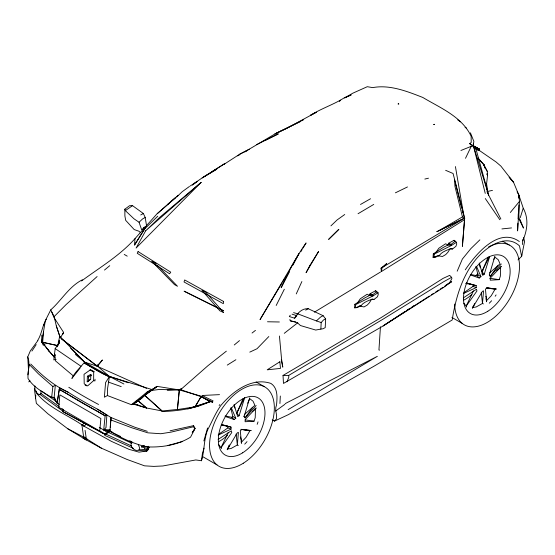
<?xml version="1.0" encoding="UTF-8"?>
<svg xmlns="http://www.w3.org/2000/svg" width="555" height="555" viewBox="0 0 555 555"><rect width="100%" height="100%" fill="white"/><g stroke="black" fill="none" stroke-linecap="round" stroke-linejoin="round"><path stroke-width="0.83" d="M42.867 342.227L43.352 345.397L41.764 342.012L41.778 335.095M518.939 204.913L518.814 218.656L523.497 228.077L519.945 219.392L518.814 218.656L518.661 215.305M518.994 198.045L519.015 195.464L513.618 182.435L500.894 166.118L496.059 161.963L478.452 149.829M249.695 397.879L244.138 416.569L245.116 417.832L256.139 405.511M494.852 256.341L489.288 275.03L490.273 276.293L501.297 263.972M91.27 375.77L90.763 374.389L87.385 376.221L87.204 381.819L90.458 379.558M107.386 395.542L131.369 404.685L147.172 392.045L152.972 389.124L152.334 389.659L109.439 376.457L105.589 382.589L104.361 397.2L107.386 395.542L107.601 388.299L109.439 376.457L98.062 366.654L146.548 388.361M354.589 307.796L355.575 307.505L355.686 304.584L373.015 295.905L378.038 292.742L375.596 290.751L370.116 293.713L369.47 295.503L364.989 297.785L354.839 304.306L354.589 307.796L356.248 307.761L358.412 306.45M433.06 257.333L434.038 257.041L434.156 254.121L451.479 245.442L456.501 242.278L454.059 240.287L448.579 243.25L447.94 245.039L443.452 247.322L433.309 253.843L433.06 257.333L434.711 257.298L436.882 255.987M517.905 223.131L517.593 230.908L519.424 201.444L519.015 195.464L518.911 198.059M518.079 218.809L518.287 213.62M95.037 379.231L94.96 380.931L93.656 380.605L87.6 385.933L84.207 383.873L84.041 374.299L90.694 369.595M91.041 375.111L88.578 376.887L88.55 381.264M93.656 380.605L93.684 372.121L90.007 369.901M289.925 319.382L290.237 320.79L297.272 322.628L300.428 325.535L315.712 330.052L320.866 329.094L321.178 322.524L323.51 319.971L325.653 318.931L323.128 315.698L308.275 308.726C302.08 308.15 297.355 313.214 294.643 318.209L289.315 316.551L290.272 315.219M325.653 318.931L325.209 327.63L323.003 328.775L320.866 329.094M279.935 403.492L280.324 396.034M87.454 439.165L86.198 439.976L67.772 428.758L47.91 413.794L36.352 403.367L35.596 398.178L35.777 395.042M380.446 326.777L378.94 349.962L379.606 350.122M461.656 208.208L454.51 179.737L454.989 186.473L462.447 216.922L464.66 218.08L462.405 246.253L464.66 218.08L453.06 173.479L445.637 170.316M30.761 364.024C41.674 375.256 53.821 385.683 68.168 392.225A604.61 493.138 -64.6 0 0 97.583 409.208L106.872 415.154L105.991 427.607L103.695 429.972L111.978 431.644M59.551 342.296L55.174 348.589L53.814 359.911L56.131 359.432M170.059 430.798L193.577 425.65L195.069 428.404L190.58 437.132C177.85 445.075 161.47 447.635 146.555 446.865C133.526 443.66 121.205 438.221 109.911 430.992L111.028 417.526L97.583 409.208M144.564 229.194L134.546 245.012L135.011 238.629L156.996 213.821M110.299 427.267L111.028 417.526L134.823 427.239L147.304 431.311M521.762 254.655L521.638 256.341L518.009 259.913M522.505 244.547L522.879 239.489M82.404 279.775C69.028 286.526 61.64 300.241 50.803 309.801L45.371 320.54L43.526 331.557L42.679 342.185L57.685 345.682M99.74 430.958L100.871 418.532L59.864 394.855L58.733 407.287L105.533 434.419L109.099 432.137M104.888 434.385L62.493 411.387L62.653 409.715M473.172 145.521L473.422 143.266M59.336 404.366L57.116 403.083L54.147 397.387L51.65 397.352C43.026 392.329 33.293 387.175 28.007 378.42C27.563 371.191 30.463 363.997 27.75 356.907L30.358 350.829L37.9 340.548M84.915 436.931L83.028 438.152L101.419 448.183L126.901 459.401L144.557 465.839L153.749 466.387L162.823 465.971L195.79 459.949L201.486 460.733C204.628 450.528 203.664 439.456 207.771 429.584C212.093 421.543 215.541 412.871 220.876 405.455C232.642 391.504 251.672 376.956 270.909 383.422C278.09 388.146 277.223 397.581 276.522 405.053C274.337 409.756 277.354 414.203 276.466 418.858L274.489 421.12L272.214 419.878M51.65 397.352L52.871 386.495L38.323 373.758L29.117 364.309L27.916 374.812M51.879 312.139L54.147 316.6L56.319 325.945L60.342 337.988L63.582 332.362L54.036 317.606L50.803 309.801M486.784 188.117L486.589 183.802L487.547 175.512L487.276 171.412L483.641 164.259L478.063 158.126M201.486 460.733L202.422 453.386L204.074 448.169M52.871 386.495L55.327 385.371L54.147 397.387L53.779 397.422L57.116 403.083L59.538 387.82L68.168 392.225M59.538 387.82L57.116 403.083M473.131 146.222L473.852 141.4L470.425 132.805M109.911 430.992L110.119 429.702L103.695 429.972L105.124 415.834L106.872 415.154M54.543 357.614L41.764 342.012L43.526 331.557M34.937 385.933C34.188 389.27 36.082 393.224 39.197 394.66L40.258 394.57L40.966 393.766L40.966 390.574M381.34 271.568L382.083 267.899L386.696 263.583L381.028 268.211L381.34 271.568L464.23 219.891M131.216 442.682C129.919 446.588 134.275 451.486 138.313 450.292L139.256 449.349L139.589 447.899L138.313 444.395M131.819 443.292L105.554 431.048L105.908 429.535M203.865 440.934L207.584 428.002M108.211 431.547L105.186 433.774L104.742 435.342L133.658 448.502M522.706 240.863C527.333 230.387 528.936 218.712 523.282 208.278M234.057 404.616L237.693 416.638L239.094 415.764L244.748 397.429M481.816 273.733L482.843 275.1L484.251 274.225L489.663 256.688M520.271 217.629L523.226 208.167L518.731 194.611L517.08 191.87M46.329 319.222C42.284 325.681 41.84 333.819 37.761 340.333M254.19 409.59L256.174 407.946L245.13 419.615L245.13 421.731L254.03 421.19L255.224 417.644L255.48 409.042L252.185 411.623M500.006 267.503L501.325 266.407L490.28 278.076L490.28 280.192L499.181 279.651L500.374 276.106L500.631 267.503L496.683 270.597M57.283 346.792L59.51 340.388M62.992 333.895L63.582 332.362L62.888 333.923M286.97 381.812L288.794 377.261L288.732 375.409L383.283 319.021L443.827 281.635L451.617 277.34L451.916 278.548L449.668 282.564L445.006 286.519L382.506 326.319L283.466 383.436L283.029 375.437L381.188 317.578L443.126 278.36L449.64 275.377L451.617 277.34M59.427 340.264L58.199 343.295L59.725 336.191L84.589 362.11L109.439 376.457L123.897 384.004M146.652 451.035L148.636 446.262M457.202 271.187L462.364 259.06L470.869 248.605L479.867 239.843M239.094 415.764L236.735 413.267L243.048 398.594M229.465 445.11L227.793 448.995L230.97 448.537L237.332 444.978L238.282 445.457M484.251 274.225L481.893 271.728L488.206 257.055M474.622 303.571L472.95 307.456L476.128 306.998L482.489 303.439L483.433 303.918M247.662 403.235L249.688 398.608L253.094 401.265L254.884 405.351L244.471 414.439M493.832 259.386L494.838 257.069L498.244 259.726L500.034 263.812L489.628 272.9M229.277 445.096L227.203 449.751L237.256 432.879L238.414 432.38L237.332 444.978L236.118 434.024M473.394 305.881L472.361 308.212L482.413 291.34L483.565 290.841L482.489 303.439L481.275 292.485M296.266 293.907L301.885 281.545M228.32 432.373L221.036 447.621L221.459 448.655M473.477 290.834L466.193 306.082L466.609 307.116M465.499 158.3L471.244 146.333L473.484 146.027L488.671 195.145L500.86 219.052M236.735 413.267L244.249 398.143M481.893 271.728L489.399 256.604M97.361 366.251L61.029 338.508L97.125 366.113L102.404 359.987L97.361 366.251L84.589 362.11C80.406 367.583 74.828 372.121 71.879 378.441L80.184 367.923M276.189 305.486L284.32 289.259M144.536 448.759L144.938 447.961M289.446 271.846L281.149 287.726C288.399 272.241 296.155 256.903 306.089 242.944L302.995 248.099M292.998 265.033L298.923 253.69L260.038 319.597L282.183 282.745M58.282 344.412L59.08 342.914M145.667 230.79L136.093 248.043L201.16 182.359L159.535 217.511L145.667 230.79L201.16 182.359M195.166 406.794L201.292 396.208L179.321 389.943L157.176 386.391L150.884 390.387L133.332 404.089L137.328 400.571L133.935 403.79L146.52 408.001L161.928 410.915L144.501 395.118L141.775 398.011L137.862 400.654L146.52 408.001L133.221 404.061L131.369 404.685M57.2 346.466L59.628 342.289M283.064 281.267L284.396 279.061M285.277 277.583L286.165 276.113M300.775 251.783L302.107 249.577M134.546 245.012L144.238 229.305L157.773 216.193M137.911 400.793C144.009 398.296 145.667 390.963 152.334 389.659M149.191 447.268L146.444 451.534L148.573 448.835M192.217 432.706L194.819 428.647L193.612 426.733L193.577 425.65M43.456 325.535L44.324 324.196M192.342 432.581L195.069 428.404M31.933 351.051L36.193 344.6M143.787 395.5L141.622 397.921L145.209 395.132L147.283 391.99L151.106 390.387L145.681 393.988M465.27 269.834C475.718 254.218 498.633 226.662 519.327 241.515M339.438 101.579L340.395 100.157L344.315 97.798L351.149 94.919L344.613 97.923L352.765 93.212L367.264 86.705L372.717 87.614C389.714 84.429 407.099 91.325 422.813 97.465C440.309 107.968 461.885 116.599 471.139 136.225L471.209 142.517L469.641 143.565L471.327 145.292M357.531 302.808L360.313 298.756L367.16 294.226L369.47 295.503L373.015 295.905L372.606 294.844L370.116 293.713M435.994 252.345L438.776 248.293L445.63 243.763L447.94 245.039L451.479 245.442L451.076 244.38L448.579 243.25M437.604 255.55L438.388 255.855L439.414 255.335C442.03 251.665 446.872 250.243 450.889 248.522L452.464 249.008L455.912 246.316L456.703 244.061L456.501 242.278M252.664 407.315L245.116 417.832L243.687 416.104M497.821 265.776L490.273 276.293L489.316 275.141M519.424 201.444L510.322 212.489M478.084 150.141L479.208 149.129L478.146 150.169M219.142 405.49L219.863 404.588M513.063 181.506L509.143 177.191M476.273 149.309L477.224 148.213L479.596 149.344L478.625 150.433L479.596 149.344L478.535 148.726L478.986 149.018L478.015 150.1M475.912 148.941L476.877 147.852L477.973 148.4L474.06 146.388M476.273 149.26L477.244 148.171C478.618 148.941 475.288 146.673 475.427 148.844M476.537 149.475L477.786 148.317L474.497 146.645L477.133 147.914L476.155 148.997L477.133 147.914L475.108 146.86M145.93 226.35L143.967 227.418L141.698 229.909L139.055 222.257L133.991 218.809L125.361 210.636L124.861 209.179L129.544 205.704L132.52 205.648L143.356 213.508L145.216 217.491L146.582 225.996M294.643 318.209L296.904 315.719L292.034 314.151M475.885 148.92L476.877 147.852L477.973 148.4M147.131 449.834L145.958 451.083L139.048 452.159L128.989 449.328L111.416 441.35L81.918 425.033L84.554 423.146M476.502 149.462L477.515 148.393L476.627 147.845L477.737 148.261M268.828 336.538L257.007 348.741L249.778 352.127M54.147 316.6L66.08 304.577L97.111 276.55M477.758 149.947L478.805 148.9L479.208 149.129M135.011 238.629C119.707 255.744 99.824 267.441 81.543 280.962M144.328 394.889L147.283 391.99M475.975 148.976L477.036 147.942M330.926 225.871L337.114 219.94L344.745 214.494M176.656 197.032L182.206 191.725L189.435 186.459M139.055 222.257L142.593 218.913L145.216 217.491M297.542 313.755L316.385 320.922L320.512 317.12L323.128 315.698M157.523 213.446L178.204 195.277M157.252 213.654L175.699 197.545L167.506 204.497M176.518 389.506L167.201 389.957L180.68 389.652L207.945 365.696L226.357 351.169M477.12 149.656L478.278 148.664L478.805 148.9L477.626 148.365L478.278 148.664M137.328 400.571L133.221 404.061L137.938 404.831M146.95 393.689L150.884 390.387L149.566 391.462M104.479 270.063L109.73 265.692M234.252 344.981L239.503 340.61M28.728 381.889L29.991 380.848M225.191 415.952L231.851 417.311L232.829 416.514L230.748 407.856M470.349 274.413L477.002 275.773L477.98 274.975L475.899 266.317M87.204 381.819L90.708 379.023L90.763 374.389M125.361 210.636L132.52 205.648M284.264 333.326L297.764 322.739M181.36 388.347L179.321 389.943L159.056 389.492L151.106 390.512L157.176 386.391L145.757 394.05M252.06 333.035L255.46 330.371M359.134 306.013L364.018 306.936L367.237 305.077L369.387 302.801L371.455 299.485L373.994 299.471L377.449 296.779L378.233 294.525L378.038 292.742M376.741 291.625L372.606 294.844L369.387 294.844M455.211 241.161L451.076 244.38L447.85 244.38M133.935 403.79L138.063 400.599L146.52 408.001M225.122 416.416L234.085 419.552L235.813 418.22L231.359 407.883M470.279 274.878L479.236 278.013L480.97 276.681L476.516 266.344M192.405 185.141L197.178 181.499L190.136 186.008M135.642 402.715L136.988 401.695M86.42 424.221L83.854 426.15C68.099 415.001 48.611 408.147 36.235 392.801L36.179 391.081M145.209 395.132L157.176 386.391L151.237 390.463M275.578 411.068L284.902 404.317M140.505 449.231L138.972 450.32L146.582 450.965L148.039 449.841L141.345 449.3M475.281 275.773L478.105 273.781M481.636 271.291L483.044 270.299M193.806 183.691L202.207 177.871L217.269 168.665M218.725 434.204L227.918 427.898L231.053 429.133L231.053 427.135L221.348 424.533L231.053 427.135M463.883 292.665L473.068 286.359L476.211 287.594L476.211 285.596L466.498 282.995M211.788 171.8L224.83 163.572L202.207 177.871L215.839 169.837M358.051 213.717L373.758 204.42M224.165 164.238L239.989 154.012L249.32 149.205M404.838 311.646L383.137 325.903L429.313 296.12M407.009 310.217L409.181 308.795M412.074 306.894L414.245 305.465M218.15 439.428L231.345 430.798L231.775 432.546L221.036 447.621L218.649 444.749M463.307 297.889L476.495 289.259L476.932 291.007L466.193 306.082L463.807 303.21M431.478 294.726L433.642 293.331M435.814 291.937L438.7 290.078M440.143 289.141L443.029 287.282M444.472 286.352L451.687 281.697L445.776 285.312M340.395 100.157C330.613 105.623 319.86 109.363 310.328 115.384L316.357 112.263M227.273 365.1L235.889 359.73M314.421 312.153L380.536 272.005M464.66 218.08L436.91 231.671L464.66 218.08L381.028 268.211M439.886 230.131L462.447 216.922M143.266 445.811L141.352 446.907L144.536 445.859M360.493 204.476L370.546 198.745M475.954 147.387L476.932 147.914M237.602 155.872L239.781 154.679M244.859 151.897L247.037 150.71M140.734 214.938L143.356 213.508M305.659 310.155L308.275 308.726M239.288 154.519L247.773 150.051L275.627 133.547L300.435 121.573M256.743 144.571L278.326 133.887L264.888 140.54M285.235 403.596L377.351 356.331L288.121 409.646M316.35 112.256L286.075 128.698L274.926 133.935L303.689 119.693M359.917 306.318L360.944 305.798C363.567 302.128 368.402 300.706 372.426 298.985L373.994 299.471M395.403 192.828L407.488 186.938M439.414 255.335L435.835 257.076L434.038 257.041M274.489 421.12L288.343 414.654L374.063 366.175L452.172 320.013C455.731 297.868 462.155 275.315 477.078 257.992C486.853 246.913 505.827 233.232 519.48 245.886L521.638 256.341L524.579 241.605L523.622 237.589M463.328 293.553L476.211 287.594M218.171 435.092L231.053 429.133M460.934 150.474L471.244 146.333M180.68 389.652L201.534 396.832L212.69 402.125L210.088 401.612C194.978 408.695 178.335 411.005 161.817 411.574M203.026 397.658L201.534 396.832L210.088 401.612L194.944 406.808L201.292 396.402L210.088 401.612L187.77 408.855L200.723 405.268M167.811 445.498L182.692 441.489M193.612 426.733L171.148 432.116L160.818 433.733L147.803 432.831L132.014 427.849L110.722 419.892M424.832 179.064L428.481 178.19M492.472 190.379L486.929 191.565L488.671 195.145L476.252 149.968M501.921 228.924L511.537 227.925M194.319 406.926L177.413 409.569L179.321 389.943L177.413 409.451L162.081 410.964L144.328 395.007M359.737 305.944L360.944 305.798L357.364 307.539L355.575 307.505M208.437 401.785L210.088 401.612M219.53 394.64L202.055 395.479L213.175 400.96M452.464 249.008L449.918 249.022L447.85 252.338L445.7 254.613L442.481 256.472L438.388 255.855M283.029 375.437L288.732 375.409M267.496 321.768L279.38 321.983M486.686 287.795L496.337 289.023L487.096 287.969L485.445 289.093L486.638 301.753L485.944 298.562M241.536 429.334L251.179 430.562L241.945 429.508L240.287 430.631L241.48 443.292L241.134 441.697M70.645 348.242L84.589 362.11L84.728 363.324C92.921 367.681 100.649 373.584 109.439 376.457L128.226 382.742M489.67 278.242L499.181 279.651M245.31 419.899L254.03 421.19M465.638 283.529L472.978 284.659L473.068 286.359M221.299 425.192L227.821 426.198L227.918 427.898M486.756 287.913L495.004 289.328L491.231 295.753L486.957 300.29L485.868 296.252M240.773 429.313L249.854 430.867L246.08 437.291L241.807 441.829L240.495 436.986M290.237 320.79L295.725 321.976M57.685 345.55L42.374 342.359L49.242 351.537L54.785 357.385M143.807 446.033L149.364 447.365L147.991 448.669L141.83 447.039M466.498 283.029L476.211 285.596M293.574 312.645L298.035 313.88M433.309 253.843L434.156 254.121M354.839 304.306L355.686 304.584M316.385 320.922L321.178 322.524M212.69 402.125L205.995 399.302M108.398 382.076L121.205 386.62M475.822 147.151L476.572 147.609L474.497 146.645M475.975 147.38L475.177 146.971L475.69 147.207M474.275 146.319L475.281 146.832L474.268 146.249M85.137 385.156L86.635 385.85M105.186 433.774L131.549 445.97M107.441 430.264L120.49 436.424M129.703 440.767L132.007 441.856M219.745 308.892L223.561 310.786L219.69 308.864M67.772 428.758L86.282 438.45L85.068 430.368M476.627 147.845L477.224 148.213M62.493 411.387L105.533 434.419M84.728 363.324L107.816 376.235M87.385 376.221L88.578 376.887M475.281 146.832L474.206 146.222L474.657 146.499M477.98 274.975L480.97 276.681M232.829 416.514L235.813 418.22M502.705 241.238L509.282 245.032M451.923 317.446L462.148 323.35M256.091 381.93L264.125 386.571M202.388 456.453L216.991 464.889M99.262 427.412L105.554 431.048M124.223 254.426L127.22 256.16M465.069 127.261L466.484 128.108M91.436 370.046L94.406 371.843M478.764 148.913L478.535 148.726M97.16 364.933L98.617 365.849M97.174 365.128L98.63 366.05M101.419 448.183L83.638 436.931L81.918 425.033M469.641 143.565L473.484 146.027L485.243 193.411M55.174 348.589L81.072 366.293M457.729 119.908L460.532 121.836M52.378 397.102L55.153 399.066M42.416 391.636L56.901 402M40.688 393.28L59.239 406.655M61.987 408.64L63.36 409.625L62.881 411.172L39.731 394.203M41.764 342.012L44.976 344.69M75.3 354.347L84.589 362.11M73.198 375.797L55.472 360.868L54.778 354.055L55.167 355.588M140.505 232.67L138.979 231.241L134.206 229.569L125.687 220.342L124.889 215.95L124.861 209.179M143.967 227.418L145.091 228.48M477.002 275.773L479.236 278.013M231.851 417.311L234.085 419.552M156.33 264.249L155.15 263.028L151.709 261.273L174.499 284.625L177.489 286.255L157.502 265.47M454.059 240.287L455.377 241.696M375.596 290.751L376.914 292.159M478.021 158.189L484.612 165.723L483.641 164.259L485.042 168.276M509.275 177.239L513.618 182.435M485.292 198.544L499.819 219.725M47.931 349.477L49.242 351.537M483.814 165.085L487.276 171.412M486.964 173.923L487.547 175.512L486.992 173.902M56.319 325.945L60.072 337.183M479.208 263.077L482.843 275.1M462.072 209.88L462.919 213.231M281.329 359.806L282.779 367.146L281.579 359.321L279.442 336.004M455.419 166.569L463.952 216.547M479.534 263.209L480.103 267.371M234.376 404.748L234.834 408.078M34.368 388.653L35.596 398.178M486.589 183.802L487.359 190.969M27.75 356.907L28.492 369.97M227.404 435.287A32.981 19.043 -60 0 1 218.573 441.711M258.013 421.89A33.897 19.571 -60 0 1 257.18 424.318M247.003 441.641A33.897 19.571 -60 0 1 244.7 444.153M488.58 246.885A45.808 26.446 -60 0 1 519.487 267.468A45.808 26.446 -60 0 1 486.735 322.712A45.808 26.446 -60 0 1 454.712 304.001M471.937 294.33A32.981 19.043 -60 0 1 463.723 300.172M496.087 294.927A33.897 19.571 -60 0 1 495.171 296.252M491.598 300.748A33.897 19.571 -60 0 1 489.267 303.203M98.561 404.477A347.472 140.998 11.7 0 1 68.813 387.3M223.596 301.49L223.325 303.668L184.024 281.968L184.669 279.956L223.596 301.49M138.084 251.575L137.258 253.309L169.622 273.781L170.725 272.151L138.084 251.575M309.898 265.45L306.062 272.692L318.535 251.568L309.898 265.45M338.8 229.375L328.713 239.309L338.8 229.375M279.845 361.77L267.205 369.824L280.483 368.402L279.845 361.77M398.636 103.73L397.977 103.951L398.844 104.014L398.636 103.73M434.274 124.306L433.615 124.528L434.475 124.591L434.274 124.306M223.609 312.541L219.829 310.779L201.937 290.341L205.856 292.339L223.609 312.541M218.219 308.136L184.094 291.174L218.143 308.094M67.856 394.265L59.163 389.298L105.124 415.834L95.925 410.471A577.727 465.43 -44.1 0 1 67.856 394.265M243.305 463.224A45.808 26.446 -60 0 0 269.3 390.803A45.808 26.446 -60 0 0 213.245 425.879A45.808 26.446 -60 0 0 243.305 463.224M242.639 452.811A32.981 19.043 -60 0 0 261.35 400.668A32.981 19.043 -60 0 0 220.994 425.921A32.981 19.043 -60 0 0 242.639 452.811M487.789 311.272A32.981 19.043 -60 0 0 506.507 259.13A32.981 19.043 -60 0 0 466.144 284.382A32.981 19.043 -60 0 0 487.789 311.272"/></g></svg>
